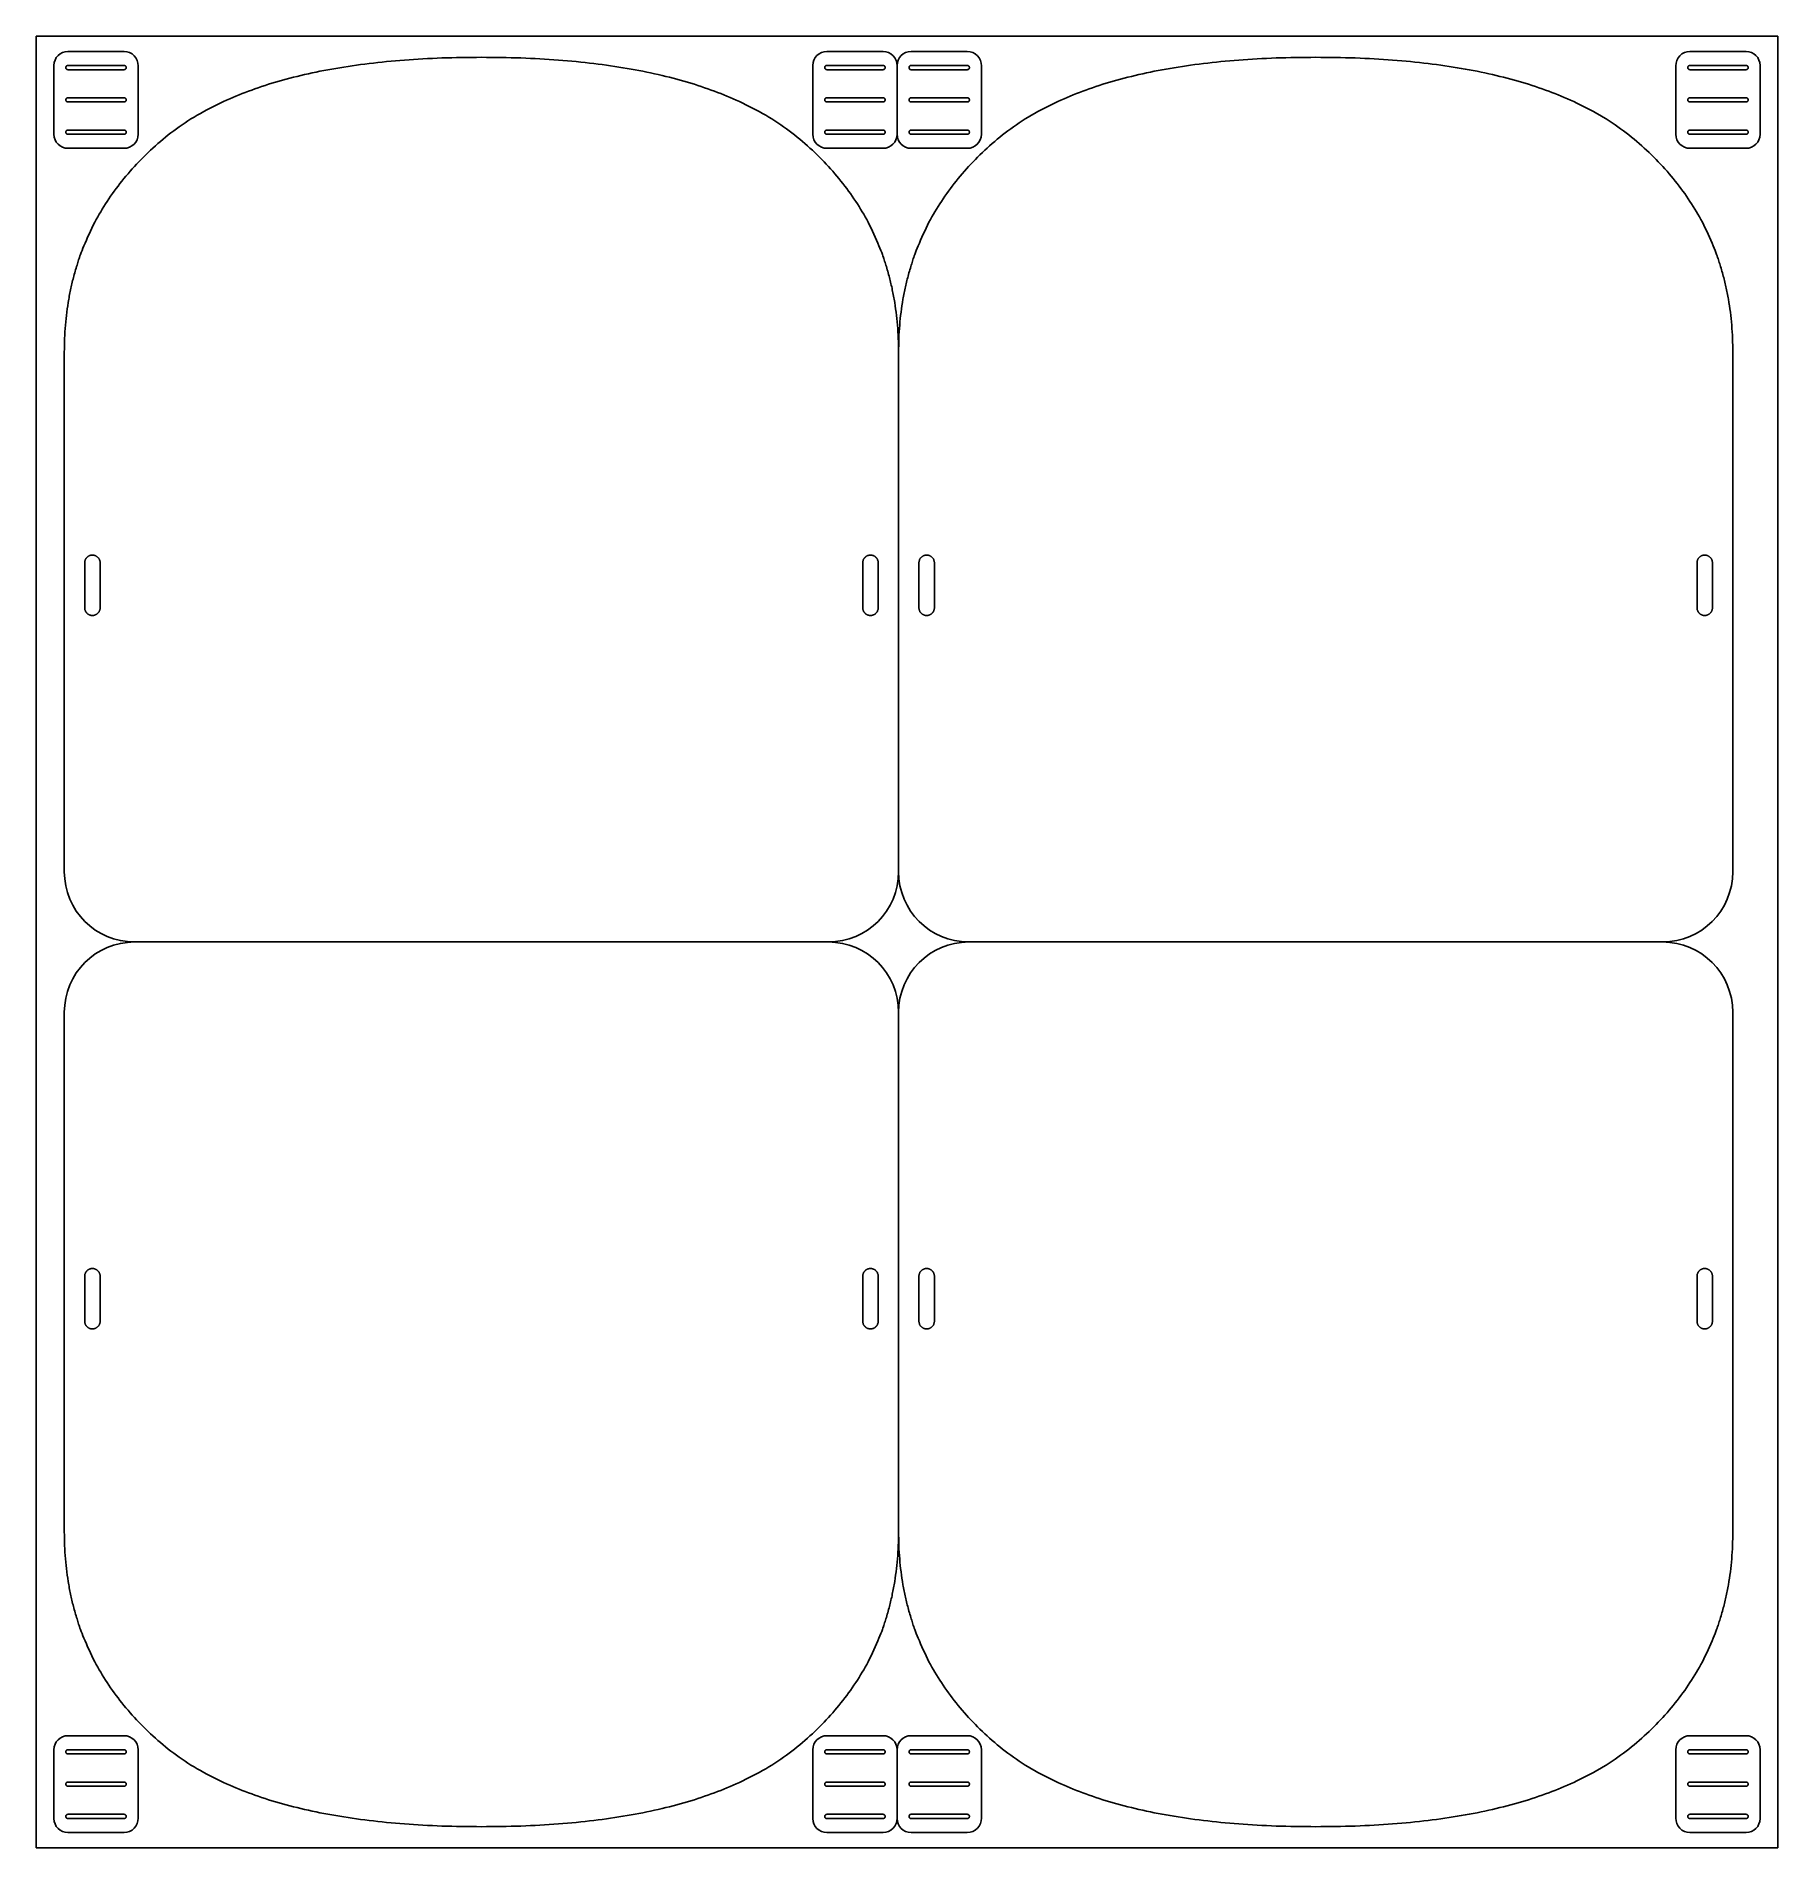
# Model space of a CAD drawing. Header units: millimetres. Extents: x 0 to 620, y 0 to 645.
import ezdxf

# ---------------------------------------------------------------- set-up
doc = ezdxf.new("R2010")
doc.units = ezdxf.units.MM
doc.layers.add('Cut', color=1, linetype='Continuous', true_color=0xff0000)
doc.layers.add('No cut', color=7, linetype='Continuous', true_color=0x000000)

msp = doc.modelspace()

# ---------------------------------------------------------------- linework, layer by layer
at = {"layer": 'Cut'}
for p, q in [((311.47, 639.59, 1.19), (331.47, 639.59, 1.19)), ((11.29, 634.59, 1.19), (31.29, 634.59, 1.19)), ((31.29, 633.09, 1.19), (11.29, 633.09, 1.19)), ((281.47, 634.59, 1.19), (301.47, 634.59, 1.19)), ((301.47, 633.09, 1.19), (281.47, 633.09, 1.19)), ((311.47, 634.59, 1.19), (331.47, 634.59, 1.19)), ((331.47, 633.09, 1.19), (311.47, 633.09, 1.19)), ((336.47, 634.41, 1.19), (336.47, 610.09, 1.19)), ((608.71, 634.59, 1.19), (588.71, 634.59, 1.19)), ((588.71, 633.09, 1.19), (608.71, 633.09, 1.19)), ((11.29, 623.09, 1.19), (31.29, 623.09, 1.19)), ((31.29, 621.59, 1.19), (11.29, 621.59, 1.19)), ((281.47, 623.09, 1.19), (301.47, 623.09, 1.19)), ((301.47, 621.59, 1.19), (281.47, 621.59, 1.19)), ((311.47, 623.09, 1.19), (331.47, 623.09, 1.19)), ((331.47, 621.59, 1.19), (311.47, 621.59, 1.19)), ((608.71, 623.09, 1.19), (588.71, 623.09, 1.19)), ((588.71, 621.59, 1.19), (608.71, 621.59, 1.19)), ((11.29, 611.59, 1.19), (31.29, 611.59, 1.19)), ((31.29, 610.09, 1.19), (11.29, 610.09, 1.19)), ((281.47, 611.59, 1.19), (301.47, 611.59, 1.19)), ((301.47, 610.09, 1.19), (281.47, 610.09, 1.19)), ((311.47, 611.59, 1.19), (331.47, 611.59, 1.19)), ((331.47, 610.09, 1.19), (311.47, 610.09, 1.19)), ((608.71, 611.59, 1.19), (588.71, 611.59, 1.19)), ((588.71, 610.09, 1.19), (608.71, 610.09, 1.19)), ((331.47, 605.09, 1.19), (311.47, 605.09, 1.19)), ((10, 347.5, 1.19), (10, 532.5, 1.19)), ((307, 532.5, 1.19), (307, 347.5, 1.19)), ((604, 532.5, 1.19), (604, 347.5, 1.19)), ((17.25, 441.5, 1.19), (17.25, 457.5, 1.19)), ((22.75, 457.5, 1.19), (22.75, 441.5, 1.19)), ((294.25, 441.5, 1.19), (294.25, 457.5, 1.19)), ((299.75, 457.5, 1.19), (299.75, 441.5, 1.19)), ((314.25, 441.5, 1.19), (314.25, 457.5, 1.19)), ((319.75, 457.5, 1.19), (319.75, 441.5, 1.19)), ((591.25, 441.5, 1.19), (591.25, 457.5, 1.19)), ((596.75, 457.5, 1.19), (596.75, 441.5, 1.19)), ((282, 322.5, 1.19), (35, 322.5, 1.19)), ((282, 322.5, 1.19), (35, 322.5, 1.19)), ((579, 322.5, 1.19), (332, 322.5, 1.19)), ((579, 322.5, 1.19), (332, 322.5, 1.19)), ((10, 297.5, 1.19), (10, 112.5, 1.19)), ((307, 112.5, 1.19), (307, 297.5, 1.19)), ((604, 112.5, 1.19), (604, 297.5, 1.19)), ((17.25, 203.5, 1.19), (17.25, 187.5, 1.19)), ((22.75, 187.5, 1.19), (22.75, 203.5, 1.19)), ((294.25, 203.5, 1.19), (294.25, 187.5, 1.19)), ((299.75, 187.5, 1.19), (299.75, 203.5, 1.19)), ((314.25, 203.5, 1.19), (314.25, 187.5, 1.19)), ((319.75, 187.5, 1.19), (319.75, 203.5, 1.19)), ((591.25, 203.5, 1.19), (591.25, 187.5, 1.19)), ((596.75, 187.5, 1.19), (596.75, 203.5, 1.19)), ((331.47, 39.91, 1.19), (311.47, 39.91, 1.19)), ((31.29, 34.91, 1.19), (11.29, 34.91, 1.19)), ((11.29, 33.41, 1.19), (31.29, 33.41, 1.19)), ((301.47, 34.91, 1.19), (281.47, 34.91, 1.19)), ((281.47, 33.41, 1.19), (301.47, 33.41, 1.19)), ((331.47, 34.91, 1.19), (311.47, 34.91, 1.19)), ((311.47, 33.41, 1.19), (331.47, 33.41, 1.19)), ((336.47, 10.59, 1.19), (336.47, 34.91, 1.19)), ((588.71, 34.91, 1.19), (608.71, 34.91, 1.19)), ((608.71, 33.41, 1.19), (588.71, 33.41, 1.19)), ((31.29, 23.41, 1.19), (11.29, 23.41, 1.19)), ((11.29, 21.91, 1.19), (31.29, 21.91, 1.19)), ((301.47, 23.41, 1.19), (281.47, 23.41, 1.19)), ((281.47, 21.91, 1.19), (301.47, 21.91, 1.19)), ((331.47, 23.41, 1.19), (311.47, 23.41, 1.19)), ((311.47, 21.91, 1.19), (331.47, 21.91, 1.19)), ((588.71, 23.41, 1.19), (608.71, 23.41, 1.19)), ((608.71, 21.91, 1.19), (588.71, 21.91, 1.19)), ((31.29, 11.91, 1.19), (11.29, 11.91, 1.19)), ((11.29, 10.41, 1.19), (31.29, 10.41, 1.19)), ((301.47, 11.91, 1.19), (281.47, 11.91, 1.19)), ((281.47, 10.41, 1.19), (301.47, 10.41, 1.19)), ((331.47, 11.91, 1.19), (311.47, 11.91, 1.19)), ((311.47, 10.41, 1.19), (331.47, 10.41, 1.19)), ((588.71, 11.91, 1.19), (608.71, 11.91, 1.19)), ((608.71, 10.41, 1.19), (588.71, 10.41, 1.19)), ((311.47, 5.41, 1.19), (331.47, 5.41, 1.19))]:
    msp.add_line(p, q, dxfattribs=at)
for points in [[(11.29, 639.59), (31.29, 639.59)], [(281.47, 639.59), (301.47, 639.59)], [(608.71, 639.59), (588.71, 639.59)], [(6.29, 610.09), (6.29, 634.59)], [(36.29, 634.41), (36.29, 610.09)], [(276.47, 610.09), (276.47, 634.59)], [(306.47, 634.41), (306.47, 610.09)], [(583.71, 634.41), (583.71, 610.09)], [(613.71, 610.09), (613.71, 634.59)], [(31.29, 605.09), (11.29, 605.09)], [(301.47, 605.09), (281.47, 605.09)], [(588.71, 605.09), (608.71, 605.09)], [(31.29, 39.91), (11.29, 39.91)], [(301.47, 39.91), (281.47, 39.91)], [(588.71, 39.91), (608.71, 39.91)], [(6.29, 34.91), (6.29, 10.41)], [(36.29, 10.59), (36.29, 34.91)], [(276.47, 34.91), (276.47, 10.41)], [(306.47, 10.59), (306.47, 34.91)], [(583.71, 10.59), (583.71, 34.91)], [(613.71, 34.91), (613.71, 10.41)], [(11.29, 5.41), (31.29, 5.41)], [(281.47, 5.41), (301.47, 5.41)], [(608.71, 5.41), (588.71, 5.41)]]:
    msp.add_lwpolyline(points, dxfattribs=at)
at = {"layer": 'Cut', "extrusion": (0, 0, -1)}
for centre, radius, start, end in [((-11.29, 634.59, -1.19), 5, 0, 90), ((-31.29, 634.59, -1.19), 5, 90, 181.99495), ((-281.47, 634.59, -1.19), 5, 0, 90), ((-301.47, 634.59, -1.19), 5, 90, 181.99495), ((-311.47, 634.59, -1.19), 5, 0, 90), ((-331.47, 634.59, -1.19), 5, 90, 181.99495), ((-11.29, 610.09, -1.19), 5, 270, 0), ((-31.29, 610.09, -1.19), 5, 180, 270), ((-281.47, 610.09, -1.19), 5, 270, 0), ((-301.47, 610.09, -1.19), 5, 180, 270), ((-311.47, 610.09, -1.19), 5, 270, 0), ((-331.47, 610.09, -1.19), 5, 180, 270), ((-35, 347.5, -1.19), 25, 270, 0), ((-282, 347.5, -1.19), 25, 180, 270), ((-332, 347.5, -1.19), 25, 270, 0), ((-579, 347.5, -1.19), 25, 180, 270), ((-588.71, 34.91, -1.19), 5, 0, 90), ((-608.71, 34.91, -1.19), 5, 90, 180), ((-588.71, 10.41, -1.19), 5, 270, 1.99495), ((-608.71, 10.41, -1.19), 5, 180, 270)]:
    msp.add_arc(centre, radius, start, end, dxfattribs=at)
at = {"layer": 'Cut'}
for centre, radius, start, end in [((588.71, 634.59, 1.19), 5, 90, 181.99495), ((608.71, 634.59, 1.19), 5, 0, 90), ((588.71, 610.09, 1.19), 5, 180, 270), ((608.71, 610.09, 1.19), 5, 270, 0), ((35, 297.5, 1.19), 25, 90, 180), ((282, 297.5, 1.19), 25, 0, 90), ((332, 297.5, 1.19), 25, 90, 180), ((579, 297.5, 1.19), 25, 0, 90), ((11.29, 34.91, 1.19), 5, 90, 180), ((31.29, 34.91, 1.19), 5, 0, 90), ((281.47, 34.91, 1.19), 5, 90, 180), ((301.47, 34.91, 1.19), 5, 0, 90), ((311.47, 34.91, 1.19), 5, 90, 180), ((331.47, 34.91, 1.19), 5, 0, 90), ((11.29, 10.41, 1.19), 5, 180, 270), ((31.29, 10.41, 1.19), 5, 270, 1.99495), ((281.47, 10.41, 1.19), 5, 180, 270), ((301.47, 10.41, 1.19), 5, 270, 1.99495), ((311.47, 10.41, 1.19), 5, 180, 270), ((331.47, 10.41, 1.19), 5, 270, 1.99495)]:
    msp.add_arc(centre, radius, start, end, dxfattribs=at)
for points in [[(10, 532.5, 1.19), (10, 578.5, 1.19), (79.5, 637.5, 1.19), (158.5, 637.5, 1.19)], [(158.5, 637.5, 1.19), (237.5, 637.5, 1.19), (307, 578.5, 1.19), (307, 532.5, 1.19)], [(307, 532.5, 1.19), (307, 578.5, 1.19), (376.5, 637.5, 1.19), (455.5, 637.5, 1.19)], [(455.5, 637.5, 1.19), (534.5, 637.5, 1.19), (604, 578.5, 1.19), (604, 532.5, 1.19)], [(10, 112.5, 1.19), (10, 66.5, 1.19), (79.5, 7.5, 1.19), (158.5, 7.5, 1.19)], [(158.5, 7.5, 1.19), (237.5, 7.5, 1.19), (307, 66.5, 1.19), (307, 112.5, 1.19)], [(307, 112.5, 1.19), (307, 66.5, 1.19), (376.5, 7.5, 1.19), (455.5, 7.5, 1.19)], [(455.5, 7.5, 1.19), (534.5, 7.5, 1.19), (604, 66.5, 1.19), (604, 112.5, 1.19)]]:
    msp.add_open_spline(points, degree=2, dxfattribs=at)
for points, knots in [([(11.29, 633.09, 1.19), (10.54, 633.09, 1.19), (10.54, 633.84, 1.19), (10.54, 634.59, 1.19), (11.29, 634.59, 1.19)], [0.171853982, 0.171853982, 0.171853982, 0.17263938, 0.17263938, 0.173424778, 0.173424778, 0.173424778]), ([(31.29, 634.59, 1.19), (32.04, 634.59, 1.19), (32.04, 633.84, 1.19), (32.04, 633.09, 1.19), (31.29, 633.09, 1.19)], [0.193424778, 0.193424778, 0.193424778, 0.194210176, 0.194210176, 0.194995574, 0.194995574, 0.194995574]), ([(281.47, 633.09, 1.19), (280.72, 633.09, 1.19), (280.72, 633.84, 1.19), (280.72, 634.59, 1.19), (281.47, 634.59, 1.19)], [0.171853982, 0.171853982, 0.171853982, 0.17263938, 0.17263938, 0.173424778, 0.173424778, 0.173424778]), ([(301.47, 634.59, 1.19), (302.22, 634.59, 1.19), (302.22, 633.84, 1.19), (302.22, 633.09, 1.19), (301.47, 633.09, 1.19)], [0.193424778, 0.193424778, 0.193424778, 0.194210176, 0.194210176, 0.194995574, 0.194995574, 0.194995574]), ([(311.47, 633.09, 1.19), (310.72, 633.09, 1.19), (310.72, 633.84, 1.19), (310.72, 634.59, 1.19), (311.47, 634.59, 1.19)], [0.171853982, 0.171853982, 0.171853982, 0.17263938, 0.17263938, 0.173424778, 0.173424778, 0.173424778]), ([(331.47, 634.59, 1.19), (332.22, 634.59, 1.19), (332.22, 633.84, 1.19), (332.22, 633.09, 1.19), (331.47, 633.09, 1.19)], [0.193424778, 0.193424778, 0.193424778, 0.194210176, 0.194210176, 0.194995574, 0.194995574, 0.194995574]), ([(588.71, 634.59, 1.19), (587.96, 634.59, 1.19), (587.96, 633.84, 1.19), (587.96, 633.09, 1.19), (588.71, 633.09, 1.19)], [0.193424778, 0.193424778, 0.193424778, 0.194210176, 0.194210176, 0.194995574, 0.194995574, 0.194995574]), ([(608.71, 633.09, 1.19), (609.46, 633.09, 1.19), (609.46, 633.84, 1.19), (609.46, 634.59, 1.19), (608.71, 634.59, 1.19)], [0.171853982, 0.171853982, 0.171853982, 0.17263938, 0.17263938, 0.173424778, 0.173424778, 0.173424778]), ([(11.29, 621.59, 1.19), (10.54, 621.59, 1.19), (10.54, 622.34, 1.19), (10.54, 623.09, 1.19), (11.29, 623.09, 1.19)], [0.171853982, 0.171853982, 0.171853982, 0.17263938, 0.17263938, 0.173424778, 0.173424778, 0.173424778]), ([(31.29, 623.09, 1.19), (32.04, 623.09, 1.19), (32.04, 622.34, 1.19), (32.04, 621.59, 1.19), (31.29, 621.59, 1.19)], [0.193424778, 0.193424778, 0.193424778, 0.194210176, 0.194210176, 0.194995574, 0.194995574, 0.194995574]), ([(281.47, 621.59, 1.19), (280.72, 621.59, 1.19), (280.72, 622.34, 1.19), (280.72, 623.09, 1.19), (281.47, 623.09, 1.19)], [0.171853982, 0.171853982, 0.171853982, 0.17263938, 0.17263938, 0.173424778, 0.173424778, 0.173424778]), ([(301.47, 623.09, 1.19), (302.22, 623.09, 1.19), (302.22, 622.34, 1.19), (302.22, 621.59, 1.19), (301.47, 621.59, 1.19)], [0.193424778, 0.193424778, 0.193424778, 0.194210176, 0.194210176, 0.194995574, 0.194995574, 0.194995574]), ([(311.47, 621.59, 1.19), (310.72, 621.59, 1.19), (310.72, 622.34, 1.19), (310.72, 623.09, 1.19), (311.47, 623.09, 1.19)], [0.171853982, 0.171853982, 0.171853982, 0.17263938, 0.17263938, 0.173424778, 0.173424778, 0.173424778]), ([(331.47, 623.09, 1.19), (332.22, 623.09, 1.19), (332.22, 622.34, 1.19), (332.22, 621.59, 1.19), (331.47, 621.59, 1.19)], [0.193424778, 0.193424778, 0.193424778, 0.194210176, 0.194210176, 0.194995574, 0.194995574, 0.194995574]), ([(588.71, 623.09, 1.19), (587.96, 623.09, 1.19), (587.96, 622.34, 1.19), (587.96, 621.59, 1.19), (588.71, 621.59, 1.19)], [0.193424778, 0.193424778, 0.193424778, 0.194210176, 0.194210176, 0.194995574, 0.194995574, 0.194995574]), ([(608.71, 621.59, 1.19), (609.46, 621.59, 1.19), (609.46, 622.34, 1.19), (609.46, 623.09, 1.19), (608.71, 623.09, 1.19)], [0.171853982, 0.171853982, 0.171853982, 0.17263938, 0.17263938, 0.173424778, 0.173424778, 0.173424778]), ([(11.29, 610.09, 1.19), (10.54, 610.09, 1.19), (10.54, 610.84, 1.19), (10.54, 611.59, 1.19), (11.29, 611.59, 1.19)], [0.171853982, 0.171853982, 0.171853982, 0.17263938, 0.17263938, 0.173424778, 0.173424778, 0.173424778]), ([(31.29, 611.59, 1.19), (32.04, 611.59, 1.19), (32.04, 610.84, 1.19), (32.04, 610.09, 1.19), (31.29, 610.09, 1.19)], [0.193424778, 0.193424778, 0.193424778, 0.194210176, 0.194210176, 0.194995574, 0.194995574, 0.194995574]), ([(281.47, 610.09, 1.19), (280.72, 610.09, 1.19), (280.72, 610.84, 1.19), (280.72, 611.59, 1.19), (281.47, 611.59, 1.19)], [0.171853982, 0.171853982, 0.171853982, 0.17263938, 0.17263938, 0.173424778, 0.173424778, 0.173424778]), ([(301.47, 611.59, 1.19), (302.22, 611.59, 1.19), (302.22, 610.84, 1.19), (302.22, 610.09, 1.19), (301.47, 610.09, 1.19)], [0.193424778, 0.193424778, 0.193424778, 0.194210176, 0.194210176, 0.194995574, 0.194995574, 0.194995574]), ([(311.47, 610.09, 1.19), (310.72, 610.09, 1.19), (310.72, 610.84, 1.19), (310.72, 611.59, 1.19), (311.47, 611.59, 1.19)], [0.171853982, 0.171853982, 0.171853982, 0.17263938, 0.17263938, 0.173424778, 0.173424778, 0.173424778]), ([(331.47, 611.59, 1.19), (332.22, 611.59, 1.19), (332.22, 610.84, 1.19), (332.22, 610.09, 1.19), (331.47, 610.09, 1.19)], [0.193424778, 0.193424778, 0.193424778, 0.194210176, 0.194210176, 0.194995574, 0.194995574, 0.194995574]), ([(588.71, 611.59, 1.19), (587.96, 611.59, 1.19), (587.96, 610.84, 1.19), (587.96, 610.09, 1.19), (588.71, 610.09, 1.19)], [0.193424778, 0.193424778, 0.193424778, 0.194210176, 0.194210176, 0.194995574, 0.194995574, 0.194995574]), ([(608.71, 610.09, 1.19), (609.46, 610.09, 1.19), (609.46, 610.84, 1.19), (609.46, 611.59, 1.19), (608.71, 611.59, 1.19)], [0.171853982, 0.171853982, 0.171853982, 0.17263938, 0.17263938, 0.173424778, 0.173424778, 0.173424778]), ([(17.25, 457.5, 1.19), (17.25, 460.25, 1.19), (20, 460.25, 1.19), (22.75, 460.25, 1.19), (22.75, 457.5, 1.19)], [-0.017570796, -0.017570796, -0.017570796, -0.016785398, -0.016785398, -0.016, -0.016, -0.016]), ([(294.25, 457.5, 1.19), (294.25, 460.25, 1.19), (297, 460.25, 1.19), (299.75, 460.25, 1.19), (299.75, 457.5, 1.19)], [-0.017570796, -0.017570796, -0.017570796, -0.016785398, -0.016785398, -0.016, -0.016, -0.016]), ([(314.25, 457.5, 1.19), (314.25, 460.25, 1.19), (317, 460.25, 1.19), (319.75, 460.25, 1.19), (319.75, 457.5, 1.19)], [-0.017570796, -0.017570796, -0.017570796, -0.016785398, -0.016785398, -0.016, -0.016, -0.016]), ([(591.25, 457.5, 1.19), (591.25, 460.25, 1.19), (594, 460.25, 1.19), (596.75, 460.25, 1.19), (596.75, 457.5, 1.19)], [-0.017570796, -0.017570796, -0.017570796, -0.016785398, -0.016785398, -0.016, -0.016, -0.016]), ([(22.75, 441.5, 1.19), (22.75, 438.75, 1.19), (20, 438.75, 1.19), (17.25, 438.75, 1.19), (17.25, 441.5, 1.19)], [-0.035141593, -0.035141593, -0.035141593, -0.034356194, -0.034356194, -0.033570796, -0.033570796, -0.033570796]), ([(299.75, 441.5, 1.19), (299.75, 438.75, 1.19), (297, 438.75, 1.19), (294.25, 438.75, 1.19), (294.25, 441.5, 1.19)], [-0.035141593, -0.035141593, -0.035141593, -0.034356194, -0.034356194, -0.033570796, -0.033570796, -0.033570796]), ([(319.75, 441.5, 1.19), (319.75, 438.75, 1.19), (317, 438.75, 1.19), (314.25, 438.75, 1.19), (314.25, 441.5, 1.19)], [-0.035141593, -0.035141593, -0.035141593, -0.034356194, -0.034356194, -0.033570796, -0.033570796, -0.033570796]), ([(596.75, 441.5, 1.19), (596.75, 438.75, 1.19), (594, 438.75, 1.19), (591.25, 438.75, 1.19), (591.25, 441.5, 1.19)], [-0.035141593, -0.035141593, -0.035141593, -0.034356194, -0.034356194, -0.033570796, -0.033570796, -0.033570796]), ([(22.75, 203.5, 1.19), (22.75, 206.25, 1.19), (20, 206.25, 1.19), (17.25, 206.25, 1.19), (17.25, 203.5, 1.19)], [-0.035141593, -0.035141593, -0.035141593, -0.034356194, -0.034356194, -0.033570796, -0.033570796, -0.033570796]), ([(299.75, 203.5, 1.19), (299.75, 206.25, 1.19), (297, 206.25, 1.19), (294.25, 206.25, 1.19), (294.25, 203.5, 1.19)], [-0.035141593, -0.035141593, -0.035141593, -0.034356194, -0.034356194, -0.033570796, -0.033570796, -0.033570796]), ([(319.75, 203.5, 1.19), (319.75, 206.25, 1.19), (317, 206.25, 1.19), (314.25, 206.25, 1.19), (314.25, 203.5, 1.19)], [-0.035141593, -0.035141593, -0.035141593, -0.034356194, -0.034356194, -0.033570796, -0.033570796, -0.033570796]), ([(596.75, 203.5, 1.19), (596.75, 206.25, 1.19), (594, 206.25, 1.19), (591.25, 206.25, 1.19), (591.25, 203.5, 1.19)], [-0.035141593, -0.035141593, -0.035141593, -0.034356194, -0.034356194, -0.033570796, -0.033570796, -0.033570796]), ([(17.25, 187.5, 1.19), (17.25, 184.75, 1.19), (20, 184.75, 1.19), (22.75, 184.75, 1.19), (22.75, 187.5, 1.19)], [-0.017570796, -0.017570796, -0.017570796, -0.016785398, -0.016785398, -0.016, -0.016, -0.016]), ([(294.25, 187.5, 1.19), (294.25, 184.75, 1.19), (297, 184.75, 1.19), (299.75, 184.75, 1.19), (299.75, 187.5, 1.19)], [-0.017570796, -0.017570796, -0.017570796, -0.016785398, -0.016785398, -0.016, -0.016, -0.016]), ([(314.25, 187.5, 1.19), (314.25, 184.75, 1.19), (317, 184.75, 1.19), (319.75, 184.75, 1.19), (319.75, 187.5, 1.19)], [-0.017570796, -0.017570796, -0.017570796, -0.016785398, -0.016785398, -0.016, -0.016, -0.016]), ([(591.25, 187.5, 1.19), (591.25, 184.75, 1.19), (594, 184.75, 1.19), (596.75, 184.75, 1.19), (596.75, 187.5, 1.19)], [-0.017570796, -0.017570796, -0.017570796, -0.016785398, -0.016785398, -0.016, -0.016, -0.016]), ([(11.29, 34.91, 1.19), (10.54, 34.91, 1.19), (10.54, 34.16, 1.19), (10.54, 33.41, 1.19), (11.29, 33.41, 1.19)], [0.171853982, 0.171853982, 0.171853982, 0.17263938, 0.17263938, 0.173424778, 0.173424778, 0.173424778]), ([(31.29, 33.41, 1.19), (32.04, 33.41, 1.19), (32.04, 34.16, 1.19), (32.04, 34.91, 1.19), (31.29, 34.91, 1.19)], [0.193424778, 0.193424778, 0.193424778, 0.194210176, 0.194210176, 0.194995574, 0.194995574, 0.194995574]), ([(281.47, 34.91, 1.19), (280.72, 34.91, 1.19), (280.72, 34.16, 1.19), (280.72, 33.41, 1.19), (281.47, 33.41, 1.19)], [0.171853982, 0.171853982, 0.171853982, 0.17263938, 0.17263938, 0.173424778, 0.173424778, 0.173424778]), ([(301.47, 33.41, 1.19), (302.22, 33.41, 1.19), (302.22, 34.16, 1.19), (302.22, 34.91, 1.19), (301.47, 34.91, 1.19)], [0.193424778, 0.193424778, 0.193424778, 0.194210176, 0.194210176, 0.194995574, 0.194995574, 0.194995574]), ([(311.47, 34.91, 1.19), (310.72, 34.91, 1.19), (310.72, 34.16, 1.19), (310.72, 33.41, 1.19), (311.47, 33.41, 1.19)], [0.171853982, 0.171853982, 0.171853982, 0.17263938, 0.17263938, 0.173424778, 0.173424778, 0.173424778]), ([(331.47, 33.41, 1.19), (332.22, 33.41, 1.19), (332.22, 34.16, 1.19), (332.22, 34.91, 1.19), (331.47, 34.91, 1.19)], [0.193424778, 0.193424778, 0.193424778, 0.194210176, 0.194210176, 0.194995574, 0.194995574, 0.194995574]), ([(588.71, 33.41, 1.19), (587.96, 33.41, 1.19), (587.96, 34.16, 1.19), (587.96, 34.91, 1.19), (588.71, 34.91, 1.19)], [0.193424778, 0.193424778, 0.193424778, 0.194210176, 0.194210176, 0.194995574, 0.194995574, 0.194995574]), ([(608.71, 34.91, 1.19), (609.46, 34.91, 1.19), (609.46, 34.16, 1.19), (609.46, 33.41, 1.19), (608.71, 33.41, 1.19)], [0.171853982, 0.171853982, 0.171853982, 0.17263938, 0.17263938, 0.173424778, 0.173424778, 0.173424778]), ([(11.29, 23.41, 1.19), (10.54, 23.41, 1.19), (10.54, 22.66, 1.19), (10.54, 21.91, 1.19), (11.29, 21.91, 1.19)], [0.171853982, 0.171853982, 0.171853982, 0.17263938, 0.17263938, 0.173424778, 0.173424778, 0.173424778]), ([(31.29, 21.91, 1.19), (32.04, 21.91, 1.19), (32.04, 22.66, 1.19), (32.04, 23.41, 1.19), (31.29, 23.41, 1.19)], [0.193424778, 0.193424778, 0.193424778, 0.194210176, 0.194210176, 0.194995574, 0.194995574, 0.194995574]), ([(281.47, 23.41, 1.19), (280.72, 23.41, 1.19), (280.72, 22.66, 1.19), (280.72, 21.91, 1.19), (281.47, 21.91, 1.19)], [0.171853982, 0.171853982, 0.171853982, 0.17263938, 0.17263938, 0.173424778, 0.173424778, 0.173424778]), ([(301.47, 21.91, 1.19), (302.22, 21.91, 1.19), (302.22, 22.66, 1.19), (302.22, 23.41, 1.19), (301.47, 23.41, 1.19)], [0.193424778, 0.193424778, 0.193424778, 0.194210176, 0.194210176, 0.194995574, 0.194995574, 0.194995574]), ([(311.47, 23.41, 1.19), (310.72, 23.41, 1.19), (310.72, 22.66, 1.19), (310.72, 21.91, 1.19), (311.47, 21.91, 1.19)], [0.171853982, 0.171853982, 0.171853982, 0.17263938, 0.17263938, 0.173424778, 0.173424778, 0.173424778]), ([(331.47, 21.91, 1.19), (332.22, 21.91, 1.19), (332.22, 22.66, 1.19), (332.22, 23.41, 1.19), (331.47, 23.41, 1.19)], [0.193424778, 0.193424778, 0.193424778, 0.194210176, 0.194210176, 0.194995574, 0.194995574, 0.194995574]), ([(588.71, 21.91, 1.19), (587.96, 21.91, 1.19), (587.96, 22.66, 1.19), (587.96, 23.41, 1.19), (588.71, 23.41, 1.19)], [0.193424778, 0.193424778, 0.193424778, 0.194210176, 0.194210176, 0.194995574, 0.194995574, 0.194995574]), ([(608.71, 23.41, 1.19), (609.46, 23.41, 1.19), (609.46, 22.66, 1.19), (609.46, 21.91, 1.19), (608.71, 21.91, 1.19)], [0.171853982, 0.171853982, 0.171853982, 0.17263938, 0.17263938, 0.173424778, 0.173424778, 0.173424778]), ([(11.29, 11.91, 1.19), (10.54, 11.91, 1.19), (10.54, 11.16, 1.19), (10.54, 10.41, 1.19), (11.29, 10.41, 1.19)], [0.171853982, 0.171853982, 0.171853982, 0.17263938, 0.17263938, 0.173424778, 0.173424778, 0.173424778]), ([(31.29, 10.41, 1.19), (32.04, 10.41, 1.19), (32.04, 11.16, 1.19), (32.04, 11.91, 1.19), (31.29, 11.91, 1.19)], [0.193424778, 0.193424778, 0.193424778, 0.194210176, 0.194210176, 0.194995574, 0.194995574, 0.194995574]), ([(281.47, 11.91, 1.19), (280.72, 11.91, 1.19), (280.72, 11.16, 1.19), (280.72, 10.41, 1.19), (281.47, 10.41, 1.19)], [0.171853982, 0.171853982, 0.171853982, 0.17263938, 0.17263938, 0.173424778, 0.173424778, 0.173424778]), ([(301.47, 10.41, 1.19), (302.22, 10.41, 1.19), (302.22, 11.16, 1.19), (302.22, 11.91, 1.19), (301.47, 11.91, 1.19)], [0.193424778, 0.193424778, 0.193424778, 0.194210176, 0.194210176, 0.194995574, 0.194995574, 0.194995574]), ([(311.47, 11.91, 1.19), (310.72, 11.91, 1.19), (310.72, 11.16, 1.19), (310.72, 10.41, 1.19), (311.47, 10.41, 1.19)], [0.171853982, 0.171853982, 0.171853982, 0.17263938, 0.17263938, 0.173424778, 0.173424778, 0.173424778]), ([(331.47, 10.41, 1.19), (332.22, 10.41, 1.19), (332.22, 11.16, 1.19), (332.22, 11.91, 1.19), (331.47, 11.91, 1.19)], [0.193424778, 0.193424778, 0.193424778, 0.194210176, 0.194210176, 0.194995574, 0.194995574, 0.194995574]), ([(588.71, 10.41, 1.19), (587.96, 10.41, 1.19), (587.96, 11.16, 1.19), (587.96, 11.91, 1.19), (588.71, 11.91, 1.19)], [0.193424778, 0.193424778, 0.193424778, 0.194210176, 0.194210176, 0.194995574, 0.194995574, 0.194995574]), ([(608.71, 11.91, 1.19), (609.46, 11.91, 1.19), (609.46, 11.16, 1.19), (609.46, 10.41, 1.19), (608.71, 10.41, 1.19)], [0.171853982, 0.171853982, 0.171853982, 0.17263938, 0.17263938, 0.173424778, 0.173424778, 0.173424778])]:
    msp.add_rational_spline(points, [1, 0.707106781187, 1, 0.707106781187, 1], degree=2, knots=knots, dxfattribs=at)
at = {"layer": 'No cut'}
msp.add_lwpolyline([(0, 0), (620, 0), (620, 645), (0, 645)], close=True, dxfattribs=at)

doc.saveas('drawing.dxf')
